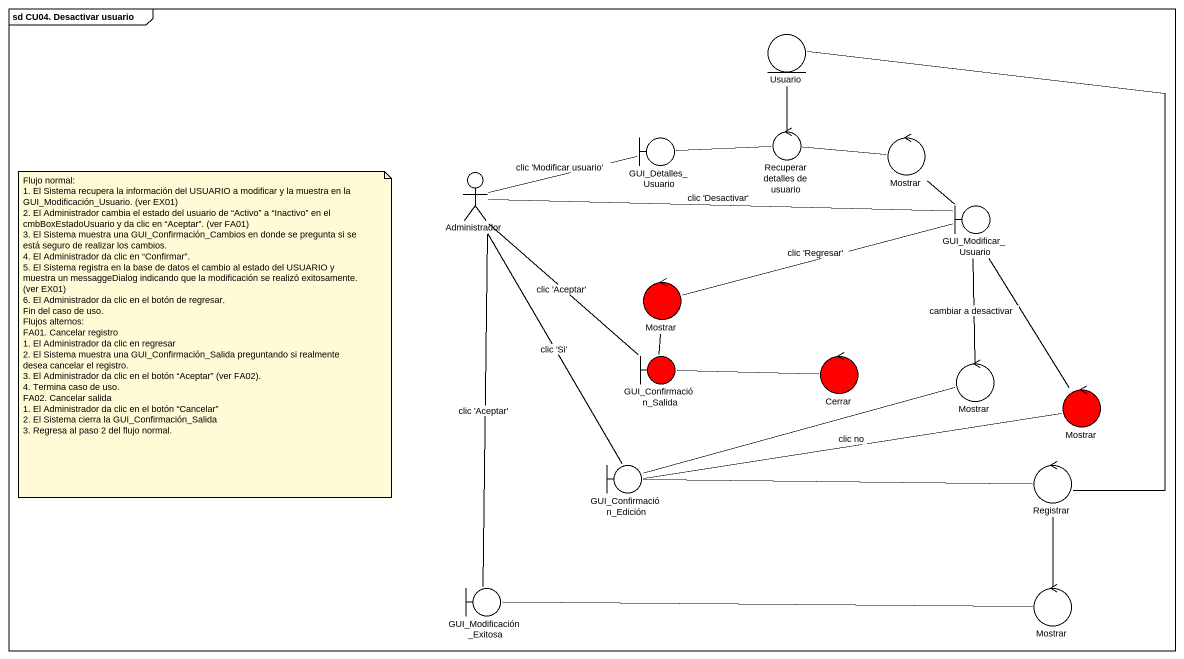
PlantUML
@startuml
mainframe sd CU04. Desactivar usuario
entity Usuario
boundary GUI_Detalles_Usuario
control "Recuperar detalles de usuario" as Recuperar_detalles_de
control Mostrar
actor Administrador
boundary GUI_Modificar_Usuario
control "Mostrar" as Mostrar_2 #FF0000
boundary GUI_Confirmación_Salida #FF0000
control Cerrar #FF0000
control "Mostrar" as Mostrar_3
control "Mostrar" as Mostrar_4 #FF0000
boundary GUI_Confirmación_Edición
control Registrar
boundary GUI_Modificación_Exitosa
control "Mostrar" as Mostrar_5
Usuario -- Recuperar_detalles_de
GUI_Detalles_Usuario -right- Recuperar_detalles_de
Recuperar_detalles_de -right- Mostrar
Mostrar -- GUI_Modificar_Usuario
Administrador -right- GUI_Detalles_Usuario : clic 'Modificar usuario'
Administrador -right- GUI_Modificar_Usuario : clic 'Desactivar'
Administrador -- GUI_Confirmación_Salida : clic 'Aceptar'
Administrador -- GUI_Modificación_Exitosa : clic 'Aceptar'
GUI_Modificar_Usuario -left- Mostrar_2 : clic 'Regresar'
GUI_Modificar_Usuario -- Mostrar_3 : cambiar a desactivar
Mostrar_2 -- GUI_Confirmación_Salida
GUI_Confirmación_Salida -right- Cerrar
Mostrar_3 -left- GUI_Confirmación_Edición
Mostrar_4 -up- GUI_Modificar_Usuario
GUI_Confirmación_Edición -up- Administrador : clic 'Si'
GUI_Confirmación_Edición -right- Mostrar_4 : clic no
GUI_Confirmación_Edición -right- Registrar
Registrar -up- Usuario
Registrar -- Mostrar_5
Mostrar_5 -left- GUI_Modificación_Exitosa
note as N1
  Flujo normal:
  1. El Sistema recupera la información del USUARIO a modificar y la muestra en la GUI_Modificación_Usuario. (ver EX01)
  2. El Administrador cambia el estado del usuario de “Activo” a “Inactivo” en el cmbBoxEstadoUsuario y da clic en “Aceptar”. (ver FA01)
  3. El Sistema muestra una GUI_Confirmación_Cambios en donde se pregunta si se está seguro de realizar los cambios.
  4. El Administrador da clic en “Confirmar”.
  5. El Sistema registra en la base de datos el cambio al estado del USUARIO y muestra un messaggeDialog indicando que la modificación se realizó exitosamente. (ver EX01)
  6. El Administrador da clic en el botón de regresar.
  Fin del caso de uso.
  Flujos alternos:
  FA01. Cancelar registro
  1. El Administrador da clic en regresar
  2. El Sistema muestra una GUI_Confirmación_Salida preguntando si realmente desea cancelar el registro.
  3. El Administrador da clic en el botón “Aceptar” (ver FA02).
  4. Termina caso de uso.
  FA02. Cancelar salida
  1. El Administrador da clic en el botón “Cancelar”
  2. El Sistema cierra la GUI_Confirmación_Salida
  3. Regresa al paso 2 del flujo normal.
end note
@enduml
